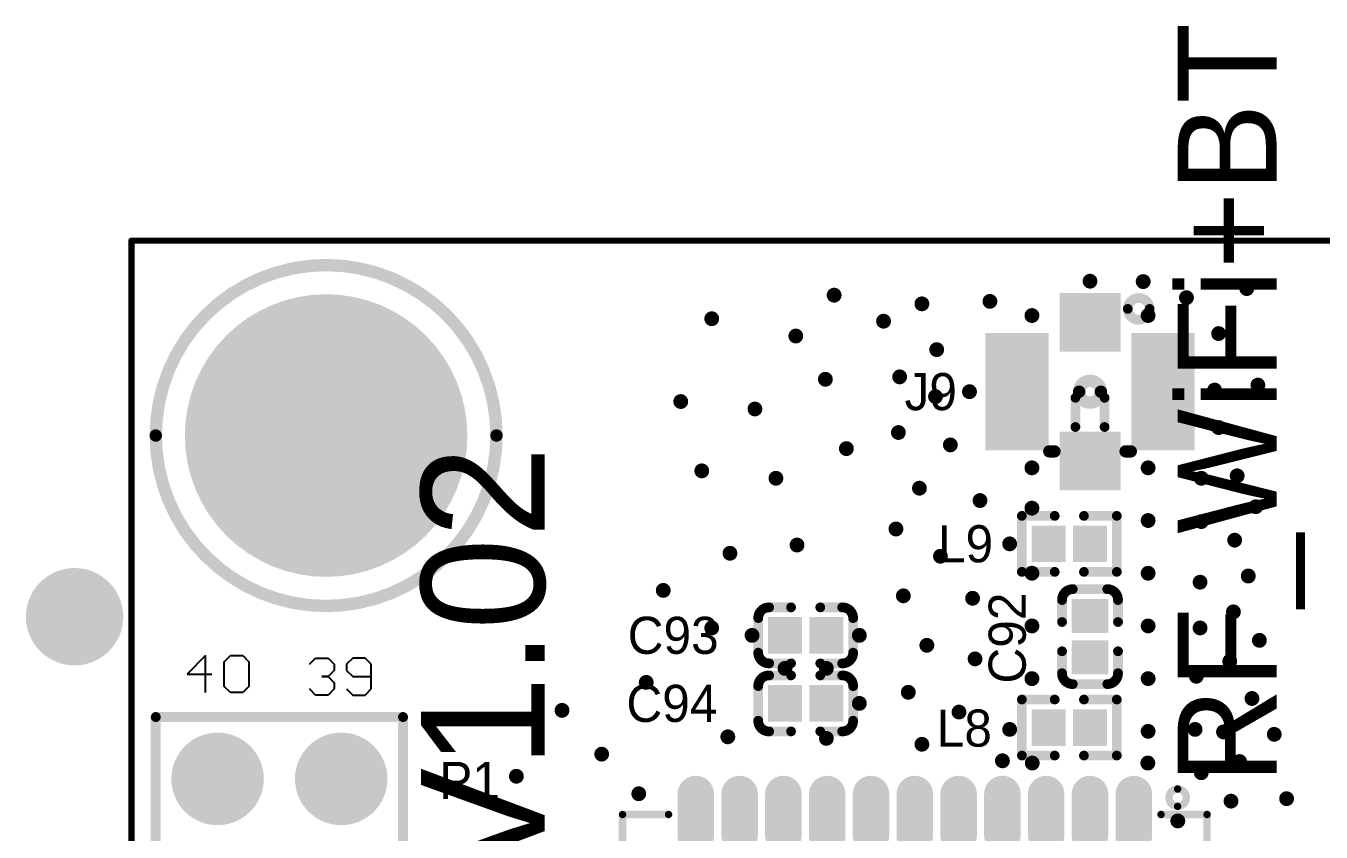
# Model space of a CAD drawing. Header units: millimetres. Extents: x 1205 to 1330, y 770 to 864.
# Drawn here: x 1205.41 to 1232.02, y 847.49 to 864.05 of the extents above; entities that cross this region are included whole.
import ezdxf

# ---------------------------------------------------------------- set-up
doc = ezdxf.new("R2010")
doc.units = ezdxf.units.MM
for name, color, linetype in [('Mechanical1', 6, 'Continuous'), ('PadHoleLayer', 156, 'Continuous'), ('TopOverlay', 2, 'Continuous'), ('TopPaste', 8, 'Continuous'), ('TopSolder', 216, 'Continuous'), ('ViaHoleLayer', 16, 'Continuous')]:
    doc.layers.add(name, color=color, linetype=linetype)

# ---------------------------------------------------------------- blocks, each defined once
blk = doc.blocks.new('L_NLEDB37_G5NN4_SMT_15')
at = {"layer": 'TopOverlay', "const_width": 0.152}
for points in [[(-6.005, 5.059), (-6.005, 6.005)], [(-5.059, 6.005), (-6.005, 6.005)], [(6.005, 6.005), (5.059, 6.005)], [(6.005, 5.059), (6.005, 6.005)], [(-6.005, -6.005), (-6.005, -5.059)], [(6.005, -6.005), (6.005, -5.059)], [(-5.059, -6.005), (-6.005, -6.005)], [(6.005, -6.005), (5.059, -6.005)]]:
    blk.add_lwpolyline(points, dxfattribs=at)
at = {"layer": 'TopOverlay'}
for points, const_width in [([(-6.043, 6.005, 1), (-5.967, 6.005, 1)], 0.0762), ([(-6.043, 6.005, 1), (-5.967, 6.005, 1)], 0.0762), ([(-5.097, 6.005, 1), (-5.021, 6.005, 1)], 0.0762), ([(5.021, 6.005, 1), (5.097, 6.005, 1)], 0.0762), ([(5.967, 6.005, 1), (6.043, 6.005, 1)], 0.0762), ([(5.967, 6.005, 1), (6.043, 6.005, 1)], 0.0762), ([(-6.172, 5.4, 1), (-6.528, 5.4, 1)], 0.152), ([(-6.566, 5.4, 1), (-6.49, 5.4, 1)], 0.0762), ([(-6.21, 5.4, 1), (-6.134, 5.4, 1)], 0.0762), ([(-6.043, 5.059, 1), (-5.967, 5.059, 1)], 0.0762), ([(5.967, 5.059, 1), (6.043, 5.059, 1)], 0.0762), ([(-6.043, -5.059, 1), (-5.967, -5.059, 1)], 0.0762), ([(5.967, -5.059, 1), (6.043, -5.059, 1)], 0.0762), ([(-6.043, -6.005, 1), (-5.967, -6.005, 1)], 0.0762), ([(-6.043, -6.005, 1), (-5.967, -6.005, 1)], 0.0762), ([(-5.097, -6.005, 1), (-5.021, -6.005, 1)], 0.0762), ([(5.021, -6.005, 1), (5.097, -6.005, 1)], 0.0762), ([(5.967, -6.005, 1), (6.043, -6.005, 1)], 0.0762), ([(5.967, -6.005, 1), (6.043, -6.005, 1)], 0.0762)]:
    blk.add_lwpolyline(points, format="xyb", close=True, dxfattribs=dict(at, const_width=const_width))
at = {"layer": 'TopPaste', "const_width": 0.6}
for points in [[(-4.5, 6.425), (-4.5, 5.575)], [(-3.6, 6.425), (-3.6, 5.575)], [(-2.7, 6.425), (-2.7, 5.575)], [(-1.8, 6.425), (-1.8, 5.575)], [(-0.9, 6.425), (-0.9, 5.575)], [(0, 6.425), (0, 5.575)], [(0.9, 6.425), (0.9, 5.575)], [(1.8, 6.425), (1.8, 5.575)], [(2.7, 6.425), (2.7, 5.575)], [(3.6, 6.425), (3.6, 5.575)], [(4.5, 6.425), (4.5, 5.575)], [(-6.425, 4.5), (-5.575, 4.5)], [(5.575, 4.5), (6.425, 4.5)], [(-6.425, 3.6), (-5.575, 3.6)], [(5.575, 3.6), (6.425, 3.6)], [(-6.425, 2.7), (-5.575, 2.7)], [(5.575, 2.7), (6.425, 2.7)], [(-6.425, 1.8), (-5.575, 1.8)], [(5.575, 1.8), (6.425, 1.8)], [(-6.425, 0.9), (-5.575, 0.9)], [(5.575, 0.9), (6.425, 0.9)], [(-6.425, 0), (-5.575, 0)], [(5.575, 0), (6.425, 0)], [(-6.425, -0.9), (-5.575, -0.9)], [(5.575, -0.9), (6.425, -0.9)], [(-6.425, -1.8), (-5.575, -1.8)], [(5.575, -1.8), (6.425, -1.8)], [(-6.425, -2.7), (-5.575, -2.7)], [(5.575, -2.7), (6.425, -2.7)], [(-6.425, -3.6), (-5.575, -3.6)], [(5.575, -3.6), (6.425, -3.6)], [(-6.425, -4.5), (-5.575, -4.5)], [(5.575, -4.5), (6.425, -4.5)], [(-4.5, -5.575), (-4.5, -6.425)], [(-3.6, -5.575), (-3.6, -6.425)], [(-2.7, -5.575), (-2.7, -6.425)], [(-1.8, -5.575), (-1.8, -6.425)], [(-0.9, -5.575), (-0.9, -6.425)], [(0, -5.575), (0, -6.425)], [(0.9, -5.575), (0.9, -6.425)], [(1.8, -5.575), (1.8, -6.425)], [(2.7, -5.575), (2.7, -6.425)], [(3.6, -5.575), (3.6, -6.425)], [(4.5, -5.575), (4.5, -6.425)]]:
    blk.add_lwpolyline(points, dxfattribs=at)
at = {"layer": 'TopPaste', "const_width": 0.3}
for points in [[(-4.65, 6.425, 1), (-4.35, 6.425, 1)], [(-3.75, 6.425, 1), (-3.45, 6.425, 1)], [(-2.85, 6.425, 1), (-2.55, 6.425, 1)], [(-1.95, 6.425, 1), (-1.65, 6.425, 1)], [(-1.05, 6.425, 1), (-0.75, 6.425, 1)], [(-0.15, 6.425, 1), (0.15, 6.425, 1)], [(0.75, 6.425, 1), (1.05, 6.425, 1)], [(1.65, 6.425, 1), (1.95, 6.425, 1)], [(2.55, 6.425, 1), (2.85, 6.425, 1)], [(3.45, 6.425, 1), (3.75, 6.425, 1)], [(4.35, 6.425, 1), (4.65, 6.425, 1)], [(-4.65, 5.575, 1), (-4.35, 5.575, 1)], [(-3.75, 5.575, 1), (-3.45, 5.575, 1)], [(-2.85, 5.575, 1), (-2.55, 5.575, 1)], [(-1.95, 5.575, 1), (-1.65, 5.575, 1)], [(-1.05, 5.575, 1), (-0.75, 5.575, 1)], [(-0.15, 5.575, 1), (0.15, 5.575, 1)], [(0.75, 5.575, 1), (1.05, 5.575, 1)], [(1.65, 5.575, 1), (1.95, 5.575, 1)], [(2.55, 5.575, 1), (2.85, 5.575, 1)], [(3.45, 5.575, 1), (3.75, 5.575, 1)], [(4.35, 5.575, 1), (4.65, 5.575, 1)], [(-6.575, 4.5, 1), (-6.275, 4.5, 1)], [(-5.725, 4.5, 1), (-5.425, 4.5, 1)], [(5.425, 4.5, 1), (5.725, 4.5, 1)], [(6.275, 4.5, 1), (6.575, 4.5, 1)], [(-6.575, 3.6, 1), (-6.275, 3.6, 1)], [(-5.725, 3.6, 1), (-5.425, 3.6, 1)], [(5.425, 3.6, 1), (5.725, 3.6, 1)], [(6.275, 3.6, 1), (6.575, 3.6, 1)], [(-6.575, 2.7, 1), (-6.275, 2.7, 1)], [(-5.725, 2.7, 1), (-5.425, 2.7, 1)], [(5.425, 2.7, 1), (5.725, 2.7, 1)], [(6.275, 2.7, 1), (6.575, 2.7, 1)], [(-6.575, 1.8, 1), (-6.275, 1.8, 1)], [(-5.725, 1.8, 1), (-5.425, 1.8, 1)], [(5.425, 1.8, 1), (5.725, 1.8, 1)], [(6.275, 1.8, 1), (6.575, 1.8, 1)], [(-6.575, 0.9, 1), (-6.275, 0.9, 1)], [(-5.725, 0.9, 1), (-5.425, 0.9, 1)], [(5.425, 0.9, 1), (5.725, 0.9, 1)], [(6.275, 0.9, 1), (6.575, 0.9, 1)], [(-6.575, 0, 1), (-6.275, 0, 1)], [(-5.725, 0, 1), (-5.425, 0, 1)], [(5.425, 0, 1), (5.725, 0, 1)], [(6.275, 0, 1), (6.575, 0, 1)], [(-6.575, -0.9, 1), (-6.275, -0.9, 1)], [(-5.725, -0.9, 1), (-5.425, -0.9, 1)], [(5.425, -0.9, 1), (5.725, -0.9, 1)], [(6.275, -0.9, 1), (6.575, -0.9, 1)], [(-6.575, -1.8, 1), (-6.275, -1.8, 1)], [(-5.725, -1.8, 1), (-5.425, -1.8, 1)], [(5.425, -1.8, 1), (5.725, -1.8, 1)], [(6.275, -1.8, 1), (6.575, -1.8, 1)], [(-6.575, -2.7, 1), (-6.275, -2.7, 1)], [(-5.725, -2.7, 1), (-5.425, -2.7, 1)], [(5.425, -2.7, 1), (5.725, -2.7, 1)], [(6.275, -2.7, 1), (6.575, -2.7, 1)], [(-6.575, -3.6, 1), (-6.275, -3.6, 1)], [(-5.725, -3.6, 1), (-5.425, -3.6, 1)], [(5.425, -3.6, 1), (5.725, -3.6, 1)], [(6.275, -3.6, 1), (6.575, -3.6, 1)], [(-6.575, -4.5, 1), (-6.275, -4.5, 1)], [(-5.725, -4.5, 1), (-5.425, -4.5, 1)], [(5.425, -4.5, 1), (5.725, -4.5, 1)], [(6.275, -4.5, 1), (6.575, -4.5, 1)], [(-4.65, -5.575, 1), (-4.35, -5.575, 1)], [(-3.75, -5.575, 1), (-3.45, -5.575, 1)], [(-2.85, -5.575, 1), (-2.55, -5.575, 1)], [(-1.95, -5.575, 1), (-1.65, -5.575, 1)], [(-1.05, -5.575, 1), (-0.75, -5.575, 1)], [(-0.15, -5.575, 1), (0.15, -5.575, 1)], [(0.75, -5.575, 1), (1.05, -5.575, 1)], [(1.65, -5.575, 1), (1.95, -5.575, 1)], [(2.55, -5.575, 1), (2.85, -5.575, 1)], [(3.45, -5.575, 1), (3.75, -5.575, 1)], [(4.35, -5.575, 1), (4.65, -5.575, 1)], [(-4.65, -6.425, 1), (-4.35, -6.425, 1)], [(-3.75, -6.425, 1), (-3.45, -6.425, 1)], [(-2.85, -6.425, 1), (-2.55, -6.425, 1)], [(-1.95, -6.425, 1), (-1.65, -6.425, 1)], [(-1.05, -6.425, 1), (-0.75, -6.425, 1)], [(-0.15, -6.425, 1), (0.15, -6.425, 1)], [(0.75, -6.425, 1), (1.05, -6.425, 1)], [(1.65, -6.425, 1), (1.95, -6.425, 1)], [(2.55, -6.425, 1), (2.85, -6.425, 1)], [(3.45, -6.425, 1), (3.75, -6.425, 1)], [(4.35, -6.425, 1), (4.65, -6.425, 1)]]:
    blk.add_lwpolyline(points, format="xyb", close=True, dxfattribs=at)
at = {"layer": 'TopSolder'}
for p, q in [((-1.25, 0), (-1.25, -1.82)), ((0.35, 0), (-1.25, 0)), ((0.35, -1.82), (0.35, 0)), ((1.25, -1), (1.25, -2.765)), ((1.72, -1), (1.25, -1)), ((2.13, -1.41), (1.72, -1)), ((2.13, -3.175), (2.13, -1.41)), ((-1.25, -1.82), (0.35, -1.82)), ((0.56, -2.86), (-1.25, -2.86)), ((-1.25, -2.86), (-1.25, -3.89)), ((1.25, -3.55), (0.56, -2.86)), ((1.25, -2.765), (1.66, -3.175)), ((1.66, -3.175), (2.13, -3.175)), ((1.25, -3.89), (1.25, -3.55)), ((-1.25, -3.89), (1.25, -3.89))]:
    blk.add_line(p, q, dxfattribs=at)
at = {"layer": 'TopSolder', "const_width": 0.75}
for points in [[(-4.5, 6.425), (-4.5, 5.575)], [(-3.6, 6.425), (-3.6, 5.575)], [(-2.7, 6.425), (-2.7, 5.575)], [(-1.8, 6.425), (-1.8, 5.575)], [(-0.9, 6.425), (-0.9, 5.575)], [(0, 6.425), (0, 5.575)], [(0.9, 6.425), (0.9, 5.575)], [(1.8, 6.425), (1.8, 5.575)], [(2.7, 6.425), (2.7, 5.575)], [(3.6, 6.425), (3.6, 5.575)], [(4.5, 6.425), (4.5, 5.575)], [(-6.425, 4.5), (-5.575, 4.5)], [(5.575, 4.5), (6.425, 4.5)], [(-6.425, 3.6), (-5.575, 3.6)], [(5.575, 3.6), (6.425, 3.6)], [(-6.425, 2.7), (-5.575, 2.7)], [(5.575, 2.7), (6.425, 2.7)], [(-6.425, 1.8), (-5.575, 1.8)], [(5.575, 1.8), (6.425, 1.8)], [(-6.425, 0.9), (-5.575, 0.9)], [(5.575, 0.9), (6.425, 0.9)], [(-6.425, 0), (-5.575, 0)], [(5.575, 0), (6.425, 0)], [(-6.425, -0.9), (-5.575, -0.9)], [(5.575, -0.9), (6.425, -0.9)], [(-6.425, -1.8), (-5.575, -1.8)], [(5.575, -1.8), (6.425, -1.8)], [(-6.425, -2.7), (-5.575, -2.7)], [(5.575, -2.7), (6.425, -2.7)], [(-6.425, -3.6), (-5.575, -3.6)], [(5.575, -3.6), (6.425, -3.6)], [(-6.425, -4.5), (-5.575, -4.5)], [(5.575, -4.5), (6.425, -4.5)], [(-4.5, -5.575), (-4.5, -6.425)], [(-3.6, -5.575), (-3.6, -6.425)], [(-2.7, -5.575), (-2.7, -6.425)], [(-1.8, -5.575), (-1.8, -6.425)], [(-0.9, -5.575), (-0.9, -6.425)], [(0, -5.575), (0, -6.425)], [(0.9, -5.575), (0.9, -6.425)], [(1.8, -5.575), (1.8, -6.425)], [(2.7, -5.575), (2.7, -6.425)], [(3.6, -5.575), (3.6, -6.425)], [(4.5, -5.575), (4.5, -6.425)]]:
    blk.add_lwpolyline(points, dxfattribs=at)
at = {"layer": 'TopSolder', "const_width": 0.375}
for points in [[(-4.688, 6.425, 1), (-4.313, 6.425, 1)], [(-3.787, 6.425, 1), (-3.412, 6.425, 1)], [(-2.888, 6.425, 1), (-2.513, 6.425, 1)], [(-1.988, 6.425, 1), (-1.613, 6.425, 1)], [(-1.087, 6.425, 1), (-0.712, 6.425, 1)], [(-0.187, 6.425, 1), (0.188, 6.425, 1)], [(0.712, 6.425, 1), (1.087, 6.425, 1)], [(1.613, 6.425, 1), (1.988, 6.425, 1)], [(2.513, 6.425, 1), (2.888, 6.425, 1)], [(3.412, 6.425, 1), (3.787, 6.425, 1)], [(4.313, 6.425, 1), (4.688, 6.425, 1)], [(-4.688, 5.575, 1), (-4.313, 5.575, 1)], [(-3.787, 5.575, 1), (-3.412, 5.575, 1)], [(-2.888, 5.575, 1), (-2.513, 5.575, 1)], [(-1.988, 5.575, 1), (-1.613, 5.575, 1)], [(-1.087, 5.575, 1), (-0.712, 5.575, 1)], [(-0.187, 5.575, 1), (0.188, 5.575, 1)], [(0.712, 5.575, 1), (1.087, 5.575, 1)], [(1.613, 5.575, 1), (1.988, 5.575, 1)], [(2.513, 5.575, 1), (2.888, 5.575, 1)], [(3.412, 5.575, 1), (3.787, 5.575, 1)], [(4.313, 5.575, 1), (4.688, 5.575, 1)], [(-6.612, 4.5, 1), (-6.237, 4.5, 1)], [(-5.762, 4.5, 1), (-5.387, 4.5, 1)], [(5.387, 4.5, 1), (5.762, 4.5, 1)], [(6.237, 4.5, 1), (6.612, 4.5, 1)], [(-6.612, 3.6, 1), (-6.237, 3.6, 1)], [(-5.762, 3.6, 1), (-5.387, 3.6, 1)], [(5.387, 3.6, 1), (5.762, 3.6, 1)], [(6.237, 3.6, 1), (6.612, 3.6, 1)], [(-6.612, 2.7, 1), (-6.237, 2.7, 1)], [(-5.762, 2.7, 1), (-5.387, 2.7, 1)], [(5.387, 2.7, 1), (5.762, 2.7, 1)], [(6.237, 2.7, 1), (6.612, 2.7, 1)], [(-6.612, 1.8, 1), (-6.237, 1.8, 1)], [(-5.762, 1.8, 1), (-5.387, 1.8, 1)], [(5.387, 1.8, 1), (5.762, 1.8, 1)], [(6.237, 1.8, 1), (6.612, 1.8, 1)], [(-6.612, 0.9, 1), (-6.237, 0.9, 1)], [(-5.762, 0.9, 1), (-5.387, 0.9, 1)], [(5.387, 0.9, 1), (5.762, 0.9, 1)], [(6.237, 0.9, 1), (6.612, 0.9, 1)], [(-6.612, 0, 1), (-6.237, 0, 1)], [(-5.762, 0, 1), (-5.387, 0, 1)], [(5.387, 0, 1), (5.762, 0, 1)], [(6.237, 0, 1), (6.612, 0, 1)], [(-6.612, -0.9, 1), (-6.237, -0.9, 1)], [(-5.762, -0.9, 1), (-5.387, -0.9, 1)], [(5.387, -0.9, 1), (5.762, -0.9, 1)], [(6.237, -0.9, 1), (6.612, -0.9, 1)], [(-6.612, -1.8, 1), (-6.237, -1.8, 1)], [(-5.762, -1.8, 1), (-5.387, -1.8, 1)], [(5.387, -1.8, 1), (5.762, -1.8, 1)], [(6.237, -1.8, 1), (6.612, -1.8, 1)], [(-6.612, -2.7, 1), (-6.237, -2.7, 1)], [(-5.762, -2.7, 1), (-5.387, -2.7, 1)], [(5.387, -2.7, 1), (5.762, -2.7, 1)], [(6.237, -2.7, 1), (6.612, -2.7, 1)], [(-6.612, -3.6, 1), (-6.237, -3.6, 1)], [(-5.762, -3.6, 1), (-5.387, -3.6, 1)], [(5.387, -3.6, 1), (5.762, -3.6, 1)], [(6.237, -3.6, 1), (6.612, -3.6, 1)], [(-6.612, -4.5, 1), (-6.237, -4.5, 1)], [(-5.762, -4.5, 1), (-5.387, -4.5, 1)], [(5.387, -4.5, 1), (5.762, -4.5, 1)], [(6.237, -4.5, 1), (6.612, -4.5, 1)], [(-4.688, -5.575, 1), (-4.313, -5.575, 1)], [(-3.787, -5.575, 1), (-3.412, -5.575, 1)], [(-2.888, -5.575, 1), (-2.513, -5.575, 1)], [(-1.988, -5.575, 1), (-1.613, -5.575, 1)], [(-1.087, -5.575, 1), (-0.712, -5.575, 1)], [(-0.187, -5.575, 1), (0.188, -5.575, 1)], [(0.712, -5.575, 1), (1.087, -5.575, 1)], [(1.613, -5.575, 1), (1.988, -5.575, 1)], [(2.513, -5.575, 1), (2.888, -5.575, 1)], [(3.412, -5.575, 1), (3.787, -5.575, 1)], [(4.313, -5.575, 1), (4.688, -5.575, 1)], [(-4.688, -6.425, 1), (-4.313, -6.425, 1)], [(-3.787, -6.425, 1), (-3.412, -6.425, 1)], [(-2.888, -6.425, 1), (-2.513, -6.425, 1)], [(-1.988, -6.425, 1), (-1.613, -6.425, 1)], [(-1.087, -6.425, 1), (-0.712, -6.425, 1)], [(-0.187, -6.425, 1), (0.188, -6.425, 1)], [(0.712, -6.425, 1), (1.087, -6.425, 1)], [(1.613, -6.425, 1), (1.988, -6.425, 1)], [(2.513, -6.425, 1), (2.888, -6.425, 1)], [(3.412, -6.425, 1), (3.787, -6.425, 1)], [(4.313, -6.425, 1), (4.688, -6.425, 1)]]:
    blk.add_lwpolyline(points, format="xyb", close=True, dxfattribs=at)
blk = doc.blocks.new('0402_C_108')
at = {"layer": 'TopOverlay', "const_width": 0.2}
for points in [[(-0.975, 0.355, -0.414214), (-0.755, 0.575)], [(0.755, 0.575, -0.414214), (0.975, 0.355)], [(-0.755, -0.575, -0.414214), (-0.975, -0.355)], [(0.975, -0.355, -0.414214), (0.755, -0.575)]]:
    blk.add_lwpolyline(points, format="xyb", dxfattribs=at)
at = {"layer": 'TopOverlay', "const_width": 0.1}
for points in [[(-0.805, 0.575, 1), (-0.705, 0.575, 1)], [(-0.8, 0.575, 1), (-0.7, 0.575, 1)], [(-0.35, 0.575, 1), (-0.25, 0.575, 1)], [(0.25, 0.575, 1), (0.35, 0.575, 1)], [(0.7, 0.575, 1), (0.8, 0.575, 1)], [(0.705, 0.575, 1), (0.805, 0.575, 1)], [(-1.025, 0.355, 1), (-0.925, 0.355, 1)], [(-1.025, 0.355, 1), (-0.925, 0.355, 1)], [(0.925, 0.355, 1), (1.025, 0.355, 1)], [(0.925, 0.355, 1), (1.025, 0.355, 1)], [(-1.025, -0.355, 1), (-0.925, -0.355, 1)], [(-1.025, -0.355, 1), (-0.925, -0.355, 1)], [(0.925, -0.355, 1), (1.025, -0.355, 1)], [(0.925, -0.355, 1), (1.025, -0.355, 1)], [(-0.805, -0.575, 1), (-0.705, -0.575, 1)], [(-0.8, -0.575, 1), (-0.7, -0.575, 1)], [(-0.35, -0.575, 1), (-0.25, -0.575, 1)], [(0.25, -0.575, 1), (0.35, -0.575, 1)], [(0.7, -0.575, 1), (0.8, -0.575, 1)], [(0.705, -0.575, 1), (0.805, -0.575, 1)]]:
    blk.add_lwpolyline(points, format="xyb", close=True, dxfattribs=at)
at = {"layer": 'TopOverlay', "const_width": 0.2}
for points in [[(-0.75, 0.575), (-0.3, 0.575)], [(0.3, 0.575), (0.75, 0.575)], [(-0.975, 0.355), (-0.975, -0.355)], [(0.975, 0.355), (0.975, -0.355)], [(-0.3, -0.575), (-0.75, -0.575)], [(0.3, -0.575), (0.75, -0.575)]]:
    blk.add_lwpolyline(points, dxfattribs=at)
at = {"layer": 'TopPaste'}
for points in [[(-0.725, -0.325), (-0.125, -0.325), (-0.725, 0.325), (-0.125, 0.325)], [(0.125, -0.325), (0.725, -0.325), (0.125, 0.325), (0.725, 0.325)]]:
    blk.add_solid(points, dxfattribs=at)
at = {"layer": 'TopSolder'}
for points in [[(-0.776, -0.376), (-0.074, -0.376), (-0.776, 0.376), (-0.074, 0.376)], [(0.074, -0.376), (0.776, -0.376), (0.074, 0.376), (0.776, 0.376)]]:
    blk.add_solid(points, dxfattribs=at)
blk = doc.blocks.new('0402_C_109')
at = {"layer": 'TopOverlay', "const_width": 0.2}
for points in [[(-0.975, 0.355, -0.414214), (-0.755, 0.575)], [(0.755, 0.575, -0.414214), (0.975, 0.355)], [(-0.755, -0.575, -0.414214), (-0.975, -0.355)], [(0.975, -0.355, -0.414214), (0.755, -0.575)]]:
    blk.add_lwpolyline(points, format="xyb", dxfattribs=at)
at = {"layer": 'TopOverlay', "const_width": 0.1}
for points in [[(-0.805, 0.575, 1), (-0.705, 0.575, 1)], [(-0.8, 0.575, 1), (-0.7, 0.575, 1)], [(-0.35, 0.575, 1), (-0.25, 0.575, 1)], [(0.25, 0.575, 1), (0.35, 0.575, 1)], [(0.7, 0.575, 1), (0.8, 0.575, 1)], [(0.705, 0.575, 1), (0.805, 0.575, 1)], [(-1.025, 0.355, 1), (-0.925, 0.355, 1)], [(-1.025, 0.355, 1), (-0.925, 0.355, 1)], [(0.925, 0.355, 1), (1.025, 0.355, 1)], [(0.925, 0.355, 1), (1.025, 0.355, 1)], [(-1.025, -0.355, 1), (-0.925, -0.355, 1)], [(-1.025, -0.355, 1), (-0.925, -0.355, 1)], [(0.925, -0.355, 1), (1.025, -0.355, 1)], [(0.925, -0.355, 1), (1.025, -0.355, 1)], [(-0.805, -0.575, 1), (-0.705, -0.575, 1)], [(-0.8, -0.575, 1), (-0.7, -0.575, 1)], [(-0.35, -0.575, 1), (-0.25, -0.575, 1)], [(0.25, -0.575, 1), (0.35, -0.575, 1)], [(0.7, -0.575, 1), (0.8, -0.575, 1)], [(0.705, -0.575, 1), (0.805, -0.575, 1)]]:
    blk.add_lwpolyline(points, format="xyb", close=True, dxfattribs=at)
at = {"layer": 'TopOverlay', "const_width": 0.2}
for points in [[(-0.3, 0.575), (-0.75, 0.575)], [(0.75, 0.575), (0.3, 0.575)], [(-0.975, 0.355), (-0.975, -0.355)], [(0.975, 0.355), (0.975, -0.355)], [(-0.3, -0.575), (-0.75, -0.575)], [(0.75, -0.575), (0.3, -0.575)]]:
    blk.add_lwpolyline(points, dxfattribs=at)
at = {"layer": 'TopPaste'}
for points in [[(-0.725, -0.325), (-0.125, -0.325), (-0.725, 0.325), (-0.125, 0.325)], [(0.125, -0.325), (0.725, -0.325), (0.125, 0.325), (0.725, 0.325)]]:
    blk.add_solid(points, dxfattribs=at)
at = {"layer": 'TopSolder'}
for points in [[(-0.776, -0.376), (-0.074, -0.376), (-0.776, 0.376), (-0.074, 0.376)], [(0.074, -0.376), (0.776, -0.376), (0.074, 0.376), (0.776, 0.376)]]:
    blk.add_solid(points, dxfattribs=at)
blk = doc.blocks.new('0402_C_110')
at = {"layer": 'TopOverlay', "const_width": 0.2}
for points in [[(-0.975, 0.355, -0.414214), (-0.755, 0.575)], [(0.755, 0.575, -0.414214), (0.975, 0.355)], [(-0.755, -0.575, -0.414214), (-0.975, -0.355)], [(0.975, -0.355, -0.414214), (0.755, -0.575)]]:
    blk.add_lwpolyline(points, format="xyb", dxfattribs=at)
at = {"layer": 'TopOverlay', "const_width": 0.1}
for points in [[(-0.805, 0.575, 1), (-0.705, 0.575, 1)], [(-0.8, 0.575, 1), (-0.7, 0.575, 1)], [(-0.35, 0.575, 1), (-0.25, 0.575, 1)], [(0.25, 0.575, 1), (0.35, 0.575, 1)], [(0.7, 0.575, 1), (0.8, 0.575, 1)], [(0.705, 0.575, 1), (0.805, 0.575, 1)], [(-1.025, 0.355, 1), (-0.925, 0.355, 1)], [(-1.025, 0.355, 1), (-0.925, 0.355, 1)], [(0.925, 0.355, 1), (1.025, 0.355, 1)], [(0.925, 0.355, 1), (1.025, 0.355, 1)], [(-1.025, -0.355, 1), (-0.925, -0.355, 1)], [(-1.025, -0.355, 1), (-0.925, -0.355, 1)], [(0.925, -0.355, 1), (1.025, -0.355, 1)], [(0.925, -0.355, 1), (1.025, -0.355, 1)], [(-0.805, -0.575, 1), (-0.705, -0.575, 1)], [(-0.8, -0.575, 1), (-0.7, -0.575, 1)], [(-0.35, -0.575, 1), (-0.25, -0.575, 1)], [(0.25, -0.575, 1), (0.35, -0.575, 1)], [(0.7, -0.575, 1), (0.8, -0.575, 1)], [(0.705, -0.575, 1), (0.805, -0.575, 1)]]:
    blk.add_lwpolyline(points, format="xyb", close=True, dxfattribs=at)
at = {"layer": 'TopOverlay', "const_width": 0.2}
for points in [[(-0.3, 0.575), (-0.75, 0.575)], [(0.75, 0.575), (0.3, 0.575)], [(-0.975, 0.355), (-0.975, -0.355)], [(0.975, 0.355), (0.975, -0.355)], [(-0.3, -0.575), (-0.75, -0.575)], [(0.75, -0.575), (0.3, -0.575)]]:
    blk.add_lwpolyline(points, dxfattribs=at)
at = {"layer": 'TopPaste'}
for points in [[(-0.725, -0.325), (-0.125, -0.325), (-0.725, 0.325), (-0.125, 0.325)], [(0.125, -0.325), (0.725, -0.325), (0.125, 0.325), (0.725, 0.325)]]:
    blk.add_solid(points, dxfattribs=at)
at = {"layer": 'TopSolder'}
for points in [[(-0.776, -0.376), (-0.074, -0.376), (-0.776, 0.376), (-0.074, 0.376)], [(0.074, -0.376), (0.776, -0.376), (0.074, 0.376), (0.776, 0.376)]]:
    blk.add_solid(points, dxfattribs=at)
blk = doc.blocks.new('HOLE_3_2___S_____320')
at = {"layer": 'PadHoleLayer', "const_width": 1.6}
blk.add_lwpolyline([(-0.8, 0, 1), (0.8, 0, 1)], format="xyb", close=True, dxfattribs=at)
at = {"layer": 'TopOverlay'}
for points, const_width in [([(3.5, 0, 1), (-3.5, 0, 1)], 0.254), ([(-3.564, 0, 1), (-3.437, 0, 1)], 0.127), ([(3.437, 0, 1), (3.564, 0, 1)], 0.127)]:
    blk.add_lwpolyline(points, format="xyb", close=True, dxfattribs=dict(at, const_width=const_width))
at = {"layer": 'TopSolder', "const_width": 2.902}
blk.add_lwpolyline([(-1.451, 0, 1), (1.451, 0, 1)], format="xyb", close=True, dxfattribs=at)
blk = doc.blocks.new('ANT_SMD_KH_IPEX_K501_29_330')
at = {"layer": 'TopOverlay'}
for points, const_width in [([(-0.731, 1.225), (-0.837, 1.225)], 0.254), ([(0.837, 1.225), (0.731, 1.225)], 0.254), ([(-0.3, 0.725), (-0.3, 0.125)], 0.2), ([(0.3, 0.725), (0.3, 0.125)], 0.2)]:
    blk.add_lwpolyline(points, dxfattribs=dict(at, const_width=const_width))
for points, const_width in [([(-0.9, 1.225, 1), (-0.773, 1.225, 1)], 0.127), ([(-0.795, 1.225, 1), (-0.668, 1.225, 1)], 0.127), ([(0.668, 1.225, 1), (0.795, 1.225, 1)], 0.127), ([(0.773, 1.225, 1), (0.9, 1.225, 1)], 0.127), ([(-0.35, 0.725, 1), (-0.25, 0.725, 1)], 0.1), ([(0.25, 0.725, 1), (0.35, 0.725, 1)], 0.1), ([(0.224, 0, 1), (-0.224, 0, 1)], 0.254), ([(-0.35, 0.125, 1), (-0.25, 0.125, 1)], 0.1), ([(-0.287, 0, 1), (-0.16, 0, 1)], 0.127), ([(0.16, 0, 1), (0.287, 0, 1)], 0.127), ([(0.25, 0.125, 1), (0.35, 0.125, 1)], 0.1), ([(-0.776, -1.7, 1), (-1.224, -1.7, 1)], 0.2), ([(-1.274, -1.7, 1), (-1.174, -1.7, 1)], 0.1), ([(-0.826, -1.7, 1), (-0.726, -1.7, 1)], 0.1)]:
    blk.add_lwpolyline(points, format="xyb", close=True, dxfattribs=dict(at, const_width=const_width))
at = {"layer": 'TopPaste'}
for points in [[(-0.525, 0.925), (0.525, 0.925), (-0.525, 1.925), (0.525, 1.925)], [(-0.95, -1.1), (-0.95, 1.1), (-2.05, -1.1), (-2.05, 1.1)], [(2.05, -1.1), (2.05, 1.1), (0.95, -1.1), (0.95, 1.1)], [(-0.525, -1.925), (0.525, -1.925), (-0.525, -0.925), (0.525, -0.925)]]:
    blk.add_solid(points, dxfattribs=at)
at = {"layer": 'TopSolder'}
for points in [[(-0.627, 0.823), (0.627, 0.823), (-0.627, 2.027), (0.627, 2.027)], [(-0.849, -1.202), (-0.849, 1.202), (-2.152, -1.202), (-2.152, 1.202)], [(2.152, -1.202), (2.152, 1.202), (0.849, -1.202), (0.849, 1.202)], [(-0.627, -2.027), (0.627, -2.027), (-0.627, -0.823), (0.627, -0.823)]]:
    blk.add_solid(points, dxfattribs=at)
blk = doc.blocks.new('0402_R_339')
at = {"layer": 'TopOverlay', "const_width": 0.2}
for points in [[(-0.3, 0.575), (-0.975, 0.575)], [(-0.975, 0.575), (-0.975, -0.575)], [(0.975, 0.575), (0.3, 0.575)], [(0.975, -0.575), (0.975, 0.575)], [(-0.3, -0.575), (-0.975, -0.575)], [(0.975, -0.575), (0.3, -0.575)]]:
    blk.add_lwpolyline(points, dxfattribs=at)
at = {"layer": 'TopOverlay', "const_width": 0.1}
for points in [[(-1.025, 0.575, 1), (-0.925, 0.575, 1)], [(-1.025, 0.575, 1), (-0.925, 0.575, 1)], [(-0.35, 0.575, 1), (-0.25, 0.575, 1)], [(0.25, 0.575, 1), (0.35, 0.575, 1)], [(0.925, 0.575, 1), (1.025, 0.575, 1)], [(0.925, 0.575, 1), (1.025, 0.575, 1)], [(-1.025, -0.575, 1), (-0.925, -0.575, 1)], [(-1.025, -0.575, 1), (-0.925, -0.575, 1)], [(-0.35, -0.575, 1), (-0.25, -0.575, 1)], [(0.25, -0.575, 1), (0.35, -0.575, 1)], [(0.925, -0.575, 1), (1.025, -0.575, 1)], [(0.925, -0.575, 1), (1.025, -0.575, 1)]]:
    blk.add_lwpolyline(points, format="xyb", close=True, dxfattribs=at)
at = {"layer": 'TopPaste'}
for points in [[(-0.725, -0.325), (-0.125, -0.325), (-0.725, 0.325), (-0.125, 0.325)], [(0.125, -0.325), (0.725, -0.325), (0.125, 0.325), (0.725, 0.325)]]:
    blk.add_solid(points, dxfattribs=at)
at = {"layer": 'TopSolder'}
for points in [[(-0.776, -0.376), (-0.074, -0.376), (-0.776, 0.376), (-0.074, 0.376)], [(0.074, -0.376), (0.776, -0.376), (0.074, 0.376), (0.776, 0.376)]]:
    blk.add_solid(points, dxfattribs=at)
blk = doc.blocks.new('0402_R_340')
at = {"layer": 'TopOverlay', "const_width": 0.2}
for points in [[(-0.3, 0.575), (-0.975, 0.575)], [(-0.975, 0.575), (-0.975, -0.575)], [(0.975, 0.575), (0.3, 0.575)], [(0.975, -0.575), (0.975, 0.575)], [(-0.3, -0.575), (-0.975, -0.575)], [(0.975, -0.575), (0.3, -0.575)]]:
    blk.add_lwpolyline(points, dxfattribs=at)
at = {"layer": 'TopOverlay', "const_width": 0.1}
for points in [[(-1.025, 0.575, 1), (-0.925, 0.575, 1)], [(-1.025, 0.575, 1), (-0.925, 0.575, 1)], [(-0.35, 0.575, 1), (-0.25, 0.575, 1)], [(0.25, 0.575, 1), (0.35, 0.575, 1)], [(0.925, 0.575, 1), (1.025, 0.575, 1)], [(0.925, 0.575, 1), (1.025, 0.575, 1)], [(-1.025, -0.575, 1), (-0.925, -0.575, 1)], [(-1.025, -0.575, 1), (-0.925, -0.575, 1)], [(-0.35, -0.575, 1), (-0.25, -0.575, 1)], [(0.25, -0.575, 1), (0.35, -0.575, 1)], [(0.925, -0.575, 1), (1.025, -0.575, 1)], [(0.925, -0.575, 1), (1.025, -0.575, 1)]]:
    blk.add_lwpolyline(points, format="xyb", close=True, dxfattribs=at)
at = {"layer": 'TopPaste'}
for points in [[(-0.725, -0.325), (-0.125, -0.325), (-0.725, 0.325), (-0.125, 0.325)], [(0.125, -0.325), (0.725, -0.325), (0.125, 0.325), (0.725, 0.325)]]:
    blk.add_solid(points, dxfattribs=at)
at = {"layer": 'TopSolder'}
for points in [[(-0.776, -0.376), (-0.074, -0.376), (-0.776, 0.376), (-0.074, 0.376)], [(0.074, -0.376), (0.776, -0.376), (0.074, 0.376), (0.776, 0.376)]]:
    blk.add_solid(points, dxfattribs=at)
blk = doc.blocks.new('HDR_TH_40P_P2_54_V_M_R2_C20_S2_54_353')
at = {"layer": 'PadHoleLayer', "const_width": 0.55}
for points in [[(23.855, 1.27, 1), (24.405, 1.27, 1)], [(23.855, -1.27, 1), (24.405, -1.27, 1)]]:
    blk.add_lwpolyline(points, format="xyb", close=True, dxfattribs=at)
at = {"layer": 'TopOverlay', "const_width": 0.203}
for points in [[(-25.4, 2.54), (25.4, 2.54)], [(25.4, 2.54), (25.4, -2.54)], [(-25.4, -2.54), (25.4, -2.54)]]:
    blk.add_lwpolyline(points, dxfattribs=at)
at = {"layer": 'TopOverlay', "const_width": 0.102}
for points in [[(25.349, 2.54, 1), (25.451, 2.54, 1)], [(25.349, 2.54, 1), (25.451, 2.54, 1)], [(25.349, -2.54, 1), (25.451, -2.54, 1)], [(25.349, -2.54, 1), (25.451, -2.54, 1)]]:
    blk.add_lwpolyline(points, format="xyb", close=True, dxfattribs=at)
at = {"layer": 'TopSolder', "const_width": 0.951}
for points in [[(23.655, 1.27, 1), (24.605, 1.27, 1)], [(23.655, -1.27, 1), (24.605, -1.27, 1)]]:
    blk.add_lwpolyline(points, format="xyb", close=True, dxfattribs=at)

msp = doc.modelspace()

# ---------------------------------------------------------------- linework, layer by layer
at = {"layer": 'Mechanical1', "const_width": 0.127}
for points in [[(1207.582, 769.637), (1207.582, 859.637)], [(1207.582, 859.637), (1327.582, 859.637)], [(1207.582, 859.637), (1327.582, 859.637)], [(1207.582, 769.637), (1207.582, 859.637)]]:
    msp.add_lwpolyline(points, dxfattribs=at)
at = {"layer": 'Mechanical1', "const_width": 0.0635}
msp.add_lwpolyline([(1207.55, 859.637, 1), (1207.614, 859.637, 1)], format="xyb", close=True, dxfattribs=at)
msp.add_lwpolyline([(1207.55, 859.637, 1), (1207.614, 859.637, 1)], format="xyb", close=True, dxfattribs=at)
msp.add_lwpolyline([(1207.55, 859.637, 1), (1207.614, 859.637, 1)], format="xyb", close=True, dxfattribs=at)
msp.add_lwpolyline([(1207.55, 859.637, 1), (1207.614, 859.637, 1)], format="xyb", close=True, dxfattribs=at)
at = {"layer": 'TopOverlay'}
for p, q in [((1209.106, 851.12), (1208.725, 850.739)), ((1209.106, 850.358), (1209.106, 851.12)), ((1209.487, 850.993), (1209.614, 851.12)), ((1209.614, 851.12), (1209.868, 851.12)), ((1209.868, 851.12), (1209.995, 850.993)), ((1211.24, 850.942), (1211.367, 851.069)), ((1211.367, 851.069), (1211.621, 851.069)), ((1211.621, 851.069), (1211.748, 850.942)), ((1212.128, 851.069), (1212.002, 850.942)), ((1212.382, 851.069), (1212.128, 851.069)), ((1212.509, 850.942), (1212.382, 851.069)), ((1209.487, 850.485), (1209.487, 850.993)), ((1209.995, 850.993), (1209.995, 850.485)), ((1211.748, 850.815), (1211.621, 850.688)), ((1211.748, 850.942), (1211.748, 850.815)), ((1212.002, 850.942), (1212.002, 850.815)), ((1212.002, 850.815), (1212.128, 850.688)), ((1212.509, 850.434), (1212.509, 850.942)), ((1208.725, 850.739), (1209.233, 850.739)), ((1211.621, 850.688), (1211.494, 850.688)), ((1211.494, 850.688), (1211.621, 850.688)), ((1211.621, 850.688), (1211.748, 850.561)), ((1211.748, 850.561), (1211.748, 850.434)), ((1212.128, 850.688), (1212.509, 850.688)), ((1209.614, 850.358), (1209.487, 850.485)), ((1209.868, 850.358), (1209.614, 850.358)), ((1209.995, 850.485), (1209.868, 850.358)), ((1211.367, 850.307), (1211.24, 850.434)), ((1211.621, 850.307), (1211.367, 850.307)), ((1211.748, 850.434), (1211.621, 850.307)), ((1212.002, 850.434), (1212.128, 850.307)), ((1212.128, 850.307), (1212.382, 850.307)), ((1212.382, 850.307), (1212.509, 850.434))]:
    msp.add_line(p, q, dxfattribs=at)
at = {"layer": 'TopSolder', "const_width": 1}
msp.add_lwpolyline([(1205.914, 851.917, 1), (1206.914, 851.917, 1)], format="xyb", close=True, dxfattribs=at)
at = {"layer": 'ViaHoleLayer', "const_width": 0.152}
for points in [[(1227.201, 858.806, 1), (1227.353, 858.806, 1)], [(1228.293, 858.798, 1), (1228.446, 858.798, 1)], [(1230.421, 858.654, 1), (1230.573, 858.654, 1)], [(1221.943, 858.519, 1), (1222.096, 858.519, 1)], [(1223.747, 858.341, 1), (1223.899, 858.341, 1)], [(1225.144, 858.392, 1), (1225.296, 858.392, 1)], [(1229.182, 858.468, 1), (1229.335, 858.468, 1)], [(1226.007, 858.101, 1), (1226.16, 858.101, 1)], [(1228.395, 858.101, 1), (1228.547, 858.101, 1)], [(1219.429, 858.036, 1), (1219.581, 858.036, 1)], [(1222.959, 857.985, 1), (1223.112, 857.985, 1)], [(1221.156, 857.68, 1), (1221.308, 857.68, 1)], [(1229.843, 857.731, 1), (1229.995, 857.731, 1)], [(1224.051, 857.401, 1), (1224.204, 857.401, 1)], [(1221.764, 856.792, 1), (1221.916, 856.792, 1)], [(1223.289, 856.842, 1), (1223.442, 856.842, 1)], [(1224.724, 856.537, 1), (1224.877, 856.537, 1)], [(1229.761, 856.571, 1), (1229.913, 856.571, 1)], [(1230.65, 856.673, 1), (1230.802, 856.673, 1)], [(1218.792, 856.335, 1), (1218.944, 856.335, 1)], [(1224.026, 856.436, 1), (1224.178, 856.436, 1)], [(1220.316, 856.182, 1), (1220.468, 856.182, 1)], [(1223.264, 855.699, 1), (1223.416, 855.699, 1)], [(1229.843, 855.801, 1), (1229.995, 855.801, 1)], [(1224.331, 855.445, 1), (1224.483, 855.445, 1)], [(1222.195, 855.369, 1), (1222.348, 855.369, 1)], [(1219.224, 854.912, 1), (1219.376, 854.912, 1)], [(1226.007, 854.974, 1), (1226.16, 854.974, 1)], [(1228.395, 854.974, 1), (1228.547, 854.974, 1)], [(1220.748, 854.76, 1), (1220.9, 854.76, 1)], [(1229.487, 854.759, 1), (1229.639, 854.759, 1)], [(1230.224, 854.81, 1), (1230.376, 854.81, 1)], [(1223.696, 854.556, 1), (1223.848, 854.556, 1)], [(1224.94, 854.302, 1), (1225.093, 854.302, 1)], [(1226.007, 854.146, 1), (1226.16, 854.146, 1)], [(1230.605, 854.175, 1), (1230.757, 854.175, 1)], [(1228.395, 853.892, 1), (1228.547, 853.892, 1)], [(1229.487, 853.87, 1), (1229.639, 853.87, 1)], [(1223.213, 853.718, 1), (1223.366, 853.718, 1)], [(1221.181, 853.388, 1), (1221.334, 853.388, 1)], [(1225.55, 853.413, 1), (1225.702, 853.413, 1)], [(1230.173, 853.489, 1), (1230.325, 853.489, 1)], [(1219.804, 853.219, 1), (1219.956, 853.219, 1)], [(1224.128, 853.159, 1), (1224.28, 853.159, 1)], [(1226.007, 852.81, 1), (1226.16, 852.81, 1)], [(1228.395, 852.81, 1), (1228.547, 852.81, 1)], [(1230.452, 852.753, 1), (1230.605, 852.753, 1)], [(1229.462, 852.626, 1), (1229.614, 852.626, 1)], [(1218.432, 852.457, 1), (1218.585, 852.457, 1)], [(1223.366, 852.346, 1), (1223.518, 852.346, 1)], [(1224.788, 852.296, 1), (1224.94, 852.296, 1)], [(1230.147, 852.016, 1), (1230.3, 852.016, 1)], [(1219.429, 851.686, 1), (1219.581, 851.686, 1)], [(1226.007, 851.728, 1), (1226.16, 851.728, 1)], [(1228.395, 851.728, 1), (1228.547, 851.728, 1)], [(1229.462, 851.686, 1), (1229.614, 851.686, 1)], [(1220.257, 851.534, 1), (1220.409, 851.534, 1)], [(1222.461, 851.534, 1), (1222.614, 851.534, 1)], [(1230.681, 851.432, 1), (1230.833, 851.432, 1)], [(1223.848, 851.33, 1), (1224.001, 851.33, 1)], [(1224.839, 851.051, 1), (1224.991, 851.051, 1)], [(1230.071, 851, 1), (1230.224, 851, 1)], [(1220.934, 850.856, 1), (1221.086, 850.856, 1)], [(1221.784, 850.856, 1), (1221.936, 850.856, 1)], [(1226.007, 850.646, 1), (1226.16, 850.646, 1)], [(1228.395, 850.646, 1), (1228.547, 850.646, 1)], [(1229.385, 850.695, 1), (1229.538, 850.695, 1)], [(1218.082, 850.568, 1), (1218.235, 850.568, 1)], [(1223.467, 850.365, 1), (1223.62, 850.365, 1)], [(1222.461, 850.137, 1), (1222.614, 850.137, 1)], [(1230.528, 850.238, 1), (1230.681, 850.238, 1)], [(1216.353, 849.994, 1), (1216.506, 849.994, 1)], [(1224.509, 849.959, 1), (1224.661, 849.959, 1)], [(1225.55, 849.603, 1), (1225.702, 849.603, 1)], [(1228.395, 849.564, 1), (1228.547, 849.564, 1)], [(1229.36, 849.603, 1), (1229.512, 849.603, 1)], [(1229.944, 849.552, 1), (1230.097, 849.552, 1)], [(1219.759, 849.451, 1), (1219.911, 849.451, 1)], [(1221.784, 849.419, 1), (1221.936, 849.419, 1)], [(1223.747, 849.298, 1), (1223.899, 849.298, 1)], [(1230.986, 849.502, 1), (1231.138, 849.502, 1)], [(1217.168, 849.095, 1), (1217.32, 849.095, 1)], [(1225.401, 848.959, 1), (1225.554, 848.959, 1)], [(1226.014, 848.912, 1), (1226.166, 848.912, 1)], [(1228.388, 848.912, 1), (1228.541, 848.912, 1)], [(1230.274, 848.943, 1), (1230.427, 848.943, 1)], [(1215.415, 848.641, 1), (1215.567, 848.641, 1)], [(1229.487, 848.714, 1), (1229.639, 848.714, 1)], [(1217.93, 848.282, 1), (1218.082, 848.282, 1)], [(1230.097, 848.13, 1), (1230.249, 848.13, 1)], [(1231.24, 848.181, 1), (1231.392, 848.181, 1)], [(1229.004, 847.724, 1), (1229.157, 847.724, 1)]]:
    msp.add_lwpolyline(points, format="xyb", close=True, dxfattribs=at)

# ---------------------------------------------------------------- block references
for name, p, rotation in [('HOLE_3_2___S_____320', (1211.582, 855.637), 180), ('ANT_SMD_KH_IPEX_K501_29_330', (1227.277, 856.537), 180), ('0402_R_340', (1226.852, 853.413), 180), ('0402_C_108', (1227.277, 851.508), 90), ('0402_C_109', (1221.435, 851.534), 180), ('0402_C_110', (1221.435, 850.137), 180), ('0402_R_339', (1226.852, 849.641), 180), ('HDR_TH_40P_P2_54_V_M_R2_C20_S2_54_353', (1210.622, 824.457), 90), ('L_NLEDB37_G5NN4_SMT_15', (1223.677, 841.851), 270)]:
    msp.add_blockref(name, p, dxfattribs=dict(rotation=rotation))

# ---------------------------------------------------------------- texts
at = {"layer": 'TopOverlay'}
for s, height, p in [('RF_WiFi+BT', 2.032, (1231.11, 848.486)), ('EASY-EAI-Nano-TB V1.02', 2.54, (1216.072, 815.212)), ('C92', 0.762, (1225.956, 850.544))]:
    msp.add_text(s, height=height, rotation=90, dxfattribs=at).set_placement(p)
for s, p in [('J9', (1223.467, 856.158)), ('L9', (1224.153, 853.034)), ('C93', (1217.778, 851.154)), ('C94', (1217.752, 849.757)), ('L8', (1224.128, 849.249)), ('P1', (1213.907, 848.173))]:
    msp.add_text(s, height=0.762, dxfattribs=at).set_placement(p)

doc.saveas('drawing.dxf')
